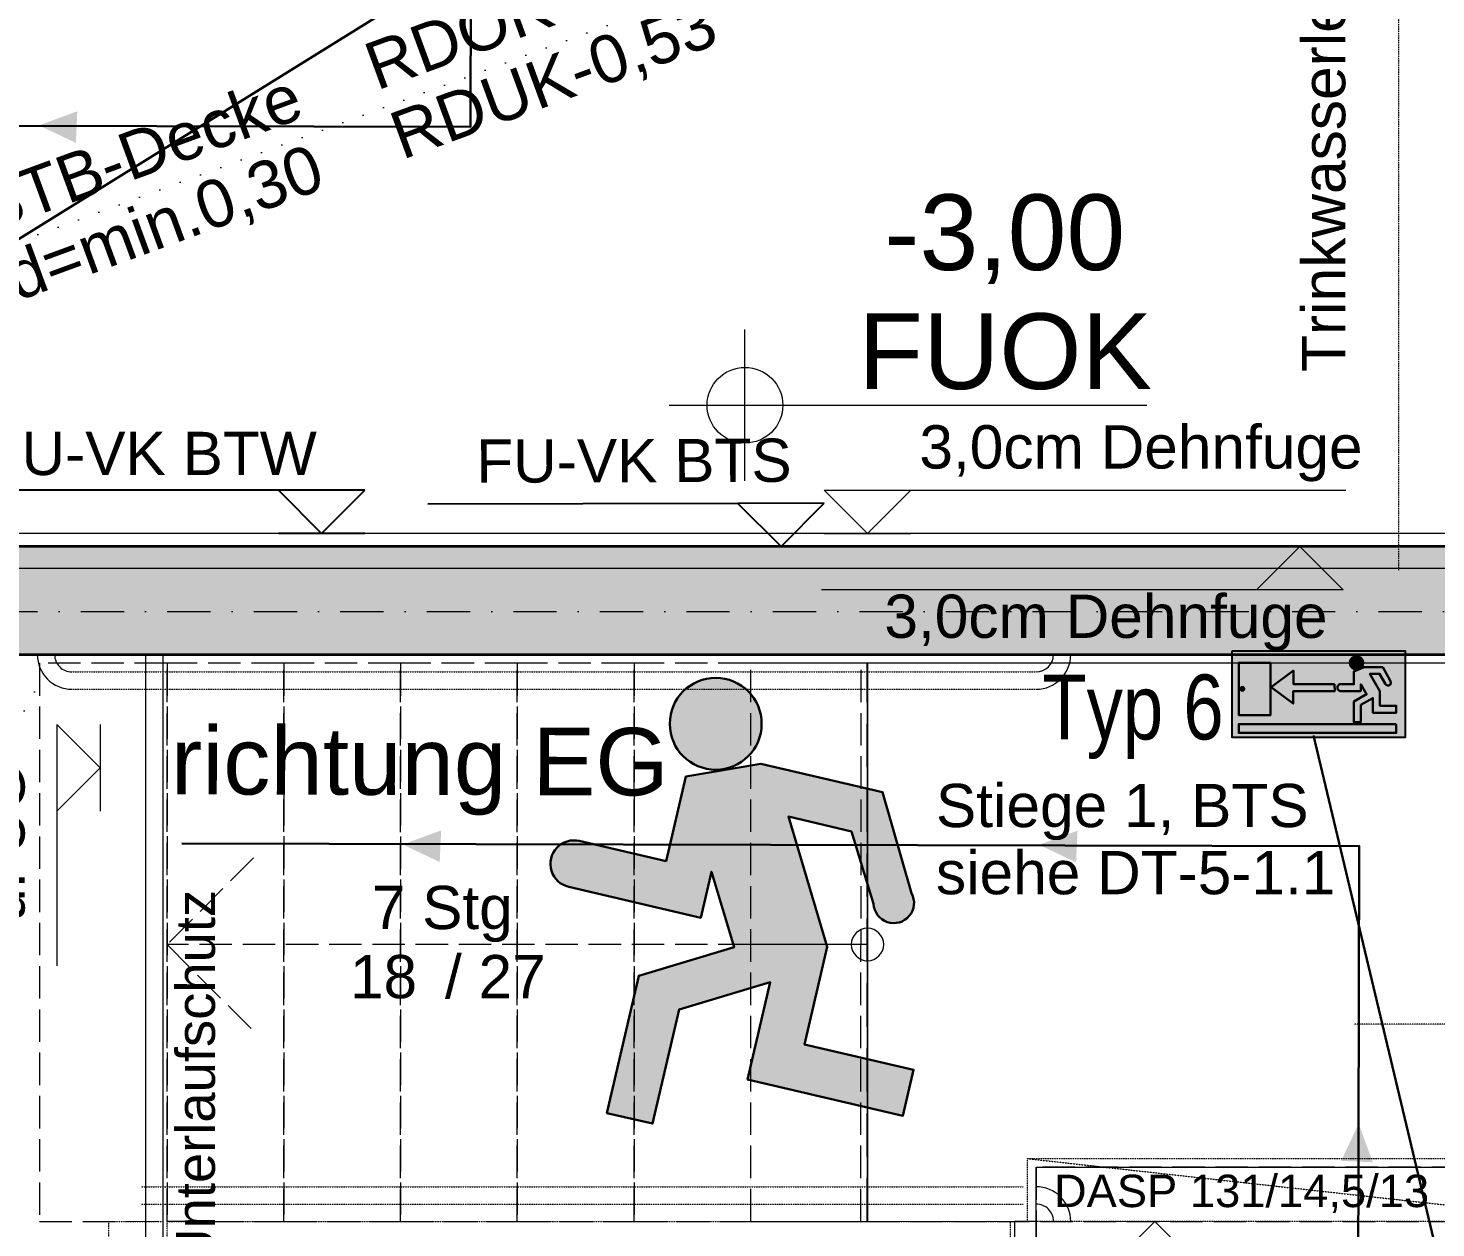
# Model space of a CAD drawing. Header units: millimetres. Extents: x 32522367 to 32638135, y 41424826 to 41540167.
# Drawn here: x 32553828 to 32557083, y 41455037 to 41457811 of the extents above; entities that cross this region are included whole.
import ezdxf
from ezdxf.enums import TextEntityAlignment as Align

# ---------------------------------------------------------------- set-up
doc = ezdxf.new("R2010")
doc.units = ezdxf.units.MM
for name, pattern in [('Achse', [0.2, 0.1, -0.05, 0, -0.05]), ('Punktlinie weit', [0.05, 0, -0.05]), ('Raster', [0.2, 0.1, -0.05, 0, -0.05]), ('Strichlinie eng', [0.1, 0.075, -0.025]), ('Strichlinie mittel', [0.15, 0.1, -0.05]), ('Untersicht', [0.1, 0.075, -0.025])]:
    doc.linetypes.add(name, pattern=pattern)
for name, color, linetype in [('000 Achsraster Haupt', 251, 'Continuous'), ('110 Wand Aussen', 251, 'Continuous'), ('120 Wand Innen tragend', 251, 'Continuous'), ('215 DVK darunter', 251, 'Continuous'), ('215 DVK darüber', 251, 'Continuous'), ('220 Bodenaufbau', 251, 'Continuous'), ('410 Treppe', 251, 'Continuous'), ('811 Raum 2.Erschließung_ Nebenräume_Allg.räume_Technik', 251, 'Continuous'), ('951 Polierplan Hoehenkote', 251, 'Continuous'), ('955 Polierplan Beschriftung', 251, 'Continuous'), ('dp_GE_SIBEL', 80, 'Continuous')]:
    doc.layers.add(name, color=color, linetype=linetype)
for name, color, linetype, lineweight in [('000 Achsraster Haupt_Stift_Nr__1', 251, 'Continuous', 13), ('110 Wand Aussen_Stift_Nr__24', 251, 'Continuous', 13), ('110 Wand Aussen_Stift_Nr__29', 251, 'Continuous', 13), ('110 Wand Aussen_Stift_Nr__7', 251, 'Continuous', 25), ('110 Wand Aussen_Stift_Nr__8', 251, 'Continuous', 35), ('120 Wand Innen tragend_Stift_Nr__24', 251, 'Continuous', 13), ('120 Wand Innen tragend_Stift_Nr__4', 251, 'Continuous', 35), ('215 DVK darunter_Stift_Nr__16', 251, 'Continuous', 25), ('215 DVK darüber_Stift_Nr__16', 251, 'Continuous', 25), ('215 DVK darüber_Stift_Nr__17', 251, 'Continuous', 18), ('215 DVK darüber_Stift_Nr__65', 251, 'Continuous', 13), ('220 Bodenaufbau_Stift_Nr__6', 251, 'Continuous', 13), ('260 Fundament_Stift_Nr__1', 251, 'Continuous', 13), ('410 Treppe_Stift_Nr__1', 251, 'Continuous', 13), ('410 Treppe_Stift_Nr__6', 251, 'Continuous', 13), ('410 Treppe_Stift_Nr__95', 251, 'Continuous', 13), ('710 Kanal_Stift_Nr__67', 251, 'Continuous', 25), ('851 Marker Schnittführung Neben_Stift_Nr__2', 251, 'Continuous', 18), ('951 Polierplan Hoehenkote_Stift_Nr__1', 251, 'Continuous', 13), ('951 Polierplan Hoehenkote_Stift_Nr__109', 251, 'Continuous', 13), ('955 Polierplan Beschriftung_Stift_Nr__1', 251, 'Continuous', 13), ('955 Polierplan Beschriftung_Stift_Nr__17', 251, 'Continuous', 18), ('958 Detail Beschriftung_Stift_Nr__154', 251, 'Continuous', 13), ('dp_GE_ST_Attribut_Attribut1', 250, 'Continuous', 5)]:
    doc.layers.add(name, color=color, linetype=linetype, lineweight=lineweight)
doc.layers.add('E2_LEHR_MENSCH_NATIVE', color=112, linetype='Continuous', lineweight=35, true_color=0x20dd55)
doc.layers.add('E2_LEHR_WEG_B_INTERPRETATION', color=112, linetype='Continuous', lineweight=80, true_color=0x20dd55)
doc.layers.add('E_NACHRTECH', color=3, linetype='Continuous', true_color=0x00fa00)
doc.styles.add('DPG_TXT', font='arial.ttf', dxfattribs={"width": 0.8})
doc.styles.add('ERSTELLTER_STIL_1', font='arial.ttf')
doc.styles.get("Standard").update_dxf_attribs({"font": 'arial.ttf'})

# ---------------------------------------------------------------- blocks, each defined once
blk = doc.blocks.new('9809550')
at = {"color": 18, "lineweight": 30, "true_color": 0x000000}
for points in [[(423921.7, 99168.8), (423956.8, 99168.8), (423956.8, 99202.9), (423984.5, 99214.5), (424033.7, 99214.5), (424053.8, 99178.3)], [(424040.2, 99170.9), (424025.2, 99196.7), (423999.7, 99196.8), (424026.2, 99150.3), (424026.2, 99110.9), (424070.2, 99110.9), (424070.2, 99092.3), (424007.5, 99092.3), (424007.5, 99131.7), (423975, 99113.1), (423975, 99067), (423956.5, 99067), (423956.5, 99122.4), (423990.5, 99141.9), (423975.1, 99168.8), (423975.1, 99150.2), (423921.7, 99150.3)]]:
    blk.add_lwpolyline(points, dxfattribs=at)
blk.add_circle((423963.6, 99225.9), 18.1, dxfattribs=at)
for centre, radius, start, end in [((424047.8, 99173.1), 7.96, 195.7299, 41.4005), ((423921.7, 99159.5), 9.27, 89.9849, 270.0151)]:
    blk.add_arc(centre, radius, start, end, dxfattribs=at)
blk = doc.blocks.new('RIVO_ARR_left')
at = {"true_color": 0x56c81e}
h = blk.add_hatch(color=72, dxfattribs=at)
h.dxf.hatch_style = 1
h.paths.add_polyline_path([(2487.16, 1644.96), (2487.16, 1636.12), (2504.83, 1636.12), (2504.83, 1644.96)])
h.paths.add_polyline_path([(2497.62, 1641.55), (2497.63, 1640.85), (2493.39, 1640.85), (2493.39, 1639.56), (2491.13, 1641.24), (2493.4, 1642.94), (2493.4, 1641.55)], flags=16)
h.paths.add_polyline_path([(2498.26, 1641.55), (2499.6, 1641.55), (2499.6, 1642.85), (2500.12, 1643.09, -0.535619), (2499.17, 1643.72, -1), (2500.55, 1643.72, -0.302406), (2500.12, 1643.09), (2500.66, 1643.29), (2502.53, 1643.29), (2503.29, 1641.91, -1.25347), (2502.78, 1641.63), (2502.2, 1642.61), (2501.24, 1642.61), (2502.24, 1640.84), (2502.24, 1639.34), (2503.92, 1639.34), (2503.92, 1638.63), (2501.53, 1638.63), (2501.53, 1640.13), (2500.29, 1639.43), (2500.29, 1637.67), (2499.59, 1637.67), (2499.59, 1639.78), (2500.88, 1640.52), (2500.3, 1641.55), (2500.3, 1640.84), (2498.26, 1640.84, -1)], flags=16)
h.paths.add_polyline_path([(2491.07, 1638.39), (2487.82, 1638.39), (2487.82, 1643.74), (2491.07, 1643.74)], flags=16)
h.paths.add_polyline_path([(2503.92, 1637.48), (2503.92, 1636.57), (2487.82, 1636.57), (2487.82, 1637.48)], flags=16)
h.paths.add_polyline_path([(2488.38, 1641.07, -1), (2488, 1641.07, -1)], flags=0)
at = {"true_color": 0xffffff}
h = blk.add_hatch(color=7, dxfattribs=at)
h.dxf.hatch_style = 1
h.paths.add_polyline_path([(2487.82, 1638.39), (2491.07, 1638.39), (2491.07, 1643.74), (2487.82, 1643.74)])
h.paths.add_polyline_path([(2488.38, 1641.07, -1), (2488, 1641.07, -1)], flags=16)
h = blk.add_hatch(color=7, dxfattribs=at)
h.dxf.hatch_style = 1
h.paths.add_polyline_path([(2500.55, 1643.72, 1), (2499.17, 1643.72, 1)])
h = blk.add_hatch(color=7, dxfattribs=at)
h.dxf.hatch_style = 1
h.paths.add_polyline_path([(2493.39, 1639.56), (2493.39, 1640.85), (2497.63, 1640.85), (2497.62, 1641.55), (2493.4, 1641.55), (2493.4, 1642.94), (2491.13, 1641.24)])
h = blk.add_hatch(color=7, dxfattribs=at)
h.dxf.hatch_style = 1
h.paths.add_polyline_path([(2500.88, 1640.52), (2499.59, 1639.78), (2499.59, 1637.67), (2500.29, 1637.67), (2500.29, 1639.43), (2501.53, 1640.13), (2501.53, 1638.63), (2503.92, 1638.63), (2503.92, 1639.34), (2502.24, 1639.34), (2502.24, 1640.84), (2501.24, 1642.61), (2502.2, 1642.61), (2502.78, 1641.63, 1.25347), (2503.29, 1641.91), (2502.53, 1643.29), (2500.66, 1643.29), (2499.6, 1642.85), (2499.6, 1641.55), (2498.26, 1641.55, 1), (2498.26, 1640.84), (2500.3, 1640.84), (2500.3, 1641.55)])
h = blk.add_hatch(color=7, dxfattribs=at)
h.dxf.hatch_style = 1
h.paths.add_polyline_path([(2488.38, 1641.07, 1), (2488, 1641.07, 1)])
h = blk.add_hatch(color=7, dxfattribs=at)
h.dxf.hatch_style = 1
h.paths.add_polyline_path([(2487.82, 1637.48), (2487.82, 1636.57), (2503.92, 1636.57), (2503.92, 1637.48)])
blk.add_lwpolyline([(2487.16, 1644.96), (2504.83, 1644.96), (2504.83, 1636.12), (2487.16, 1636.12)], close=True)
at = {"color": 18, "lineweight": 30, "true_color": 0x000000}
for points in [[(2491.07, 1643.74), (2487.82, 1643.74), (2487.82, 1638.39), (2491.07, 1638.39)], [(2503.92, 1637.48), (2487.82, 1637.48), (2487.82, 1636.57), (2503.92, 1636.57)]]:
    blk.add_lwpolyline(points, close=True, dxfattribs=at)
blk.add_lwpolyline([(2497.62, 1641.55), (2493.4, 1641.55), (2493.4, 1642.94), (2491.13, 1641.24), (2493.39, 1639.56), (2493.39, 1640.85), (2497.63, 1640.85), (2497.62, 1641.55)], dxfattribs=at)
blk.add_circle((2488.19, 1641.07), 0.19, dxfattribs=at)
at = {"xscale": 0.0381026673526157, "yscale": 0.0381026673526157, "zscale": 0.0381026673526157}
blk.add_blockref('9809550', (-13654.29, -2137.05), dxfattribs=at)
blk = doc.blocks.new('Decke_21', base_point=(10.9152, 14.461))
at = {"layer": '220 Bodenaufbau_Stift_Nr__6', "color": 7, "linetype": 'Continuous', "lineweight": 13, "flags": 128}
blk.add_lwpolyline([(10.9152, 14.461), (10.3378, 12.494), (15.3272, 11.0293), (15.9046, 12.9963)], close=True, dxfattribs=at)
blk = doc.blocks.new('Decke_51', base_point=(10.2673, 12.2542))
at = {"layer": '220 Bodenaufbau_Stift_Nr__6', "color": 7, "linetype": 'Continuous', "lineweight": 13, "flags": 128}
blk.add_lwpolyline([(10.2673, 12.2542), (15.2568, 10.7895), (14.1639, 7.0666), (10.9783, 8.0017), (10.9276, 7.829), (10.8178, 7.4548), (10.9905, 7.4041), (10.644, 6.2239), (10.4713, 6.2746), (10.3192, 5.7565), (8.5154, 6.286)], close=True, dxfattribs=at)
blk = doc.blocks.new('Treppe_3')
at = {"layer": '410 Treppe_Stift_Nr__1', "color": 7, "linetype": 'Untersicht', "lineweight": 13}
for p, q in [((14.1291, 9.38), (13.8809, 9.2445)), ((14.0531, 9.121), (14.1291, 9.38)), ((14.2647, 9.1318), (14.1291, 9.38))]:
    blk.add_line(p, q, dxfattribs=at)
at = {"layer": '410 Treppe_Stift_Nr__1', "color": 7, "linetype": 'Strichlinie eng', "lineweight": 13}
for p, q in [((13.4534, 9.297), (13.3013, 8.7789)), ((13.3816, 9.0523), (14.6193, 8.689)), ((14.5391, 8.4155), (14.6912, 8.9336)), ((13.3013, 8.7789), (13.2365, 8.5582)), ((13.2365, 8.5582), (14.4743, 8.1948)), ((14.4743, 8.1948), (14.5391, 8.4155))]:
    blk.add_line(p, q, dxfattribs=at)
at = {"layer": '410 Treppe_Stift_Nr__1', "color": 7, "linetype": 'Continuous', "lineweight": 13}
blk.add_line((13.977, 8.8619), (14.0531, 9.121), dxfattribs=at)
at = {"layer": '410 Treppe_Stift_Nr__1', "color": 7, "linetype": 'Strichlinie eng', "lineweight": 13, "flags": 128}
blk.add_lwpolyline([(14.013, 8.8513, 1), (13.9411, 8.8725, 1)], format="xyb", close=True, dxfattribs=at)
at = {"layer": '410 Treppe_Stift_Nr__6', "color": 7, "linetype": 'Untersicht', "lineweight": 13}
for p, q in [((13.6661, 10.0214), (13.5294, 9.5561)), ((14.9038, 9.6581), (13.6661, 10.0214)), ((14.7672, 9.1927), (14.9038, 9.6581)), ((13.5294, 9.5561), (13.4534, 9.297)), ((14.7672, 9.1927), (13.5294, 9.5561)), ((13.5294, 9.5561), (14.7672, 9.1927)), ((14.6912, 8.9336), (14.7672, 9.1927))]:
    blk.add_line(p, q, dxfattribs=at)
at = {"layer": '410 Treppe_Stift_Nr__6', "color": 7, "linetype": 'Continuous', "lineweight": 13}
for p, q in [((13.4534, 9.297), (13.3773, 9.0379)), ((13.3773, 9.0379), (13.2365, 8.5582)), ((14.6151, 8.6746), (13.3773, 9.0379)), ((13.3773, 9.0379), (14.6151, 8.6746)), ((14.6151, 8.6746), (14.6912, 8.9336)), ((14.4743, 8.1948), (14.6151, 8.6746)), ((13.2365, 8.5582), (14.4743, 8.1948))]:
    blk.add_line(p, q, dxfattribs=at)
at = {"layer": '410 Treppe_Stift_Nr__6', "color": 7, "linetype": 'Strichlinie eng', "lineweight": 13}
blk.add_line((13.4534, 9.297), (14.6912, 8.9336), dxfattribs=at)
at = {"layer": '410 Treppe_Stift_Nr__95', "color": 253, "linetype": 'Strichlinie mittel', "lineweight": 13, "true_color": 0x9f9f9f}
for p, q in [((14.6153, 8.6751), (13.3775, 9.0385)), ((14.5193, 8.3483), (13.2816, 8.7117))]:
    blk.add_line(p, q, dxfattribs=at)
at = {"layer": '410 Treppe_Stift_Nr__1', "color": 7, "lineweight": 13, "char_height": 0.1, "rotation": 73.6401, "style": 'ERSTELLTER_STIL_1'}
for s, insert, attachment_point in [('\\A1;{\\pqc;\\pt0,0.05;\\fArial|b0|i0|c0|p0;\\W1.000000;\\fArial|b0|i0|c0|p0;\\W1.000000;18\\fArial|b0|i0|c0|p0;\\W1.000000;\\A1{\\H.66x;\\S^  ;}\\fArial|b0|i0|c0|p0;\\W1.000000;\\fArial|b0|i0|c0|p0;\\W1.000000; / \\fArial|b0|i0|c0|p0;\\W1.000000;27\\fArial|b0|i0|c0|p0;\\W1.000000;\\A1{\\H.66x;\\S^  ;}\\fArial|b0|i0|c0|p0;\\W1.000000;\\fArial|b0|i0|c0|p0;\\W1.000000;\\fArial|b0|i0|c0|p0;\\W1.000000;\\fArial|b0|i0|c0|p0;\\W1.000000;\\A1{\\H.66x;\\S^  ;}\\fArial|b0|i0|c0|p0;\\W1.000000;}', (14.0662, 9.0794), 2), ('\\A1;{\\pqc;\\pt0,0.05;\\fArial|b0|i0|c0|p0;\\W1.000000;3 Stg\\fArial|b0|i0|c0|p0;\\W1.000000;\\fArial|b0|i0|c0|p0;\\W1.000000;\\A1{\\H.66x;\\S^  ;}\\fArial|b0|i0|c0|p0;\\W1.000000;\\fArial|b0|i0|c0|p0;\\W1.000000;\\fArial|b0|i0|c0|p0;\\W1.000000;\\fArial|b0|i0|c0|p0;\\W1.000000;\\A1{\\H.66x;\\S^  ;}\\fArial|b0|i0|c0|p0;\\W1.000000;\\fArial|b0|i0|c0|p0;\\W1.000000;\\fArial|b0|i0|c0|p0;\\W1.000000;\\fArial|b0|i0|c0|p0;\\W1.000000;\\A1{\\H.66x;\\S^  ;}\\fArial|b0|i0|c0|p0;\\W1.000000;}', (14.0377, 9.0878), 8)]:
    blk.add_mtext(s, dxfattribs=dict(at, insert=insert, attachment_point=attachment_point))
blk = doc.blocks.new('Treppe_4')
at = {"layer": '410 Treppe_Stift_Nr__1', "color": 7, "linetype": 'Strichlinie eng', "lineweight": 13}
for p, q in [((13.62, 11.2491), (13.3609, 11.3252)), ((13.2422, 10.0156), (13.6056, 11.2533)), ((13.2422, 10.0156), (13.6056, 11.2533)), ((13.2422, 10.0156), (13.6056, 11.2533)), ((15.232, 10.7759), (13.62, 11.2491)), ((12.9976, 10.0874), (13.2566, 10.0113)), ((13.2566, 10.0113), (14.8686, 9.5381))]:
    blk.add_line(p, q, dxfattribs=at)
at = {"layer": '410 Treppe_Stift_Nr__1', "color": 7, "linetype": 'Untersicht', "lineweight": 13}
for p, q in [((12.1307, 11.2173), (11.8825, 11.0817)), ((13.1778, 10.7015), (11.8825, 11.0817)), ((11.8825, 11.0817), (12.0181, 10.8335))]:
    blk.add_line(p, q, dxfattribs=at)
at = {"layer": '410 Treppe_Stift_Nr__1', "color": 7, "linetype": 'Continuous', "lineweight": 13}
blk.add_line((13.4369, 10.6254), (13.1778, 10.7015), dxfattribs=at)
at = {"layer": '410 Treppe_Stift_Nr__1', "color": 7, "linetype": 'Continuous', "lineweight": 13, "flags": 128}
blk.add_lwpolyline([(13.4475, 10.6614, 1), (13.4263, 10.5895, 1)], format="xyb", close=True, dxfattribs=at)
at = {"layer": '410 Treppe_Stift_Nr__6', "color": 7, "linetype": 'Untersicht', "lineweight": 13}
for p, q in [((11.7825, 11.7885), (11.4192, 10.5507)), ((12.0656, 11.7054), (11.7825, 11.7885)), ((12.0656, 11.7054), (11.7022, 10.4677)), ((11.7022, 10.4677), (12.0656, 11.7054)), ((12.3247, 11.6294), (12.0656, 11.7054)), ((12.3247, 11.6294), (11.9613, 10.3916)), ((11.9613, 10.3916), (12.3247, 11.6294)), ((12.5837, 11.5533), (12.3247, 11.6294)), ((12.5837, 11.5533), (12.2204, 10.3155)), ((12.2204, 10.3155), (12.5837, 11.5533)), ((12.8428, 11.4773), (12.5837, 11.5533)), ((12.8428, 11.4773), (12.4794, 10.2395)), ((12.4794, 10.2395), (12.8428, 11.4773)), ((13.1019, 11.4012), (12.8428, 11.4773)), ((13.1019, 11.4012), (12.7385, 10.1634)), ((12.7385, 10.1634), (13.1019, 11.4012)), ((13.3609, 11.3252), (13.1019, 11.4012)), ((11.4192, 10.5507), (11.7022, 10.4677)), ((11.7022, 10.4677), (11.9613, 10.3916)), ((11.9613, 10.3916), (12.2204, 10.3155)), ((12.2204, 10.3155), (12.4794, 10.2395)), ((12.4794, 10.2395), (12.7385, 10.1634)), ((12.7385, 10.1634), (12.9976, 10.0874))]:
    blk.add_line(p, q, dxfattribs=at)
at = {"layer": '410 Treppe_Stift_Nr__6', "color": 7, "linetype": 'Strichlinie eng', "lineweight": 13}
blk.add_line((12.9976, 10.0874), (13.3609, 11.3252), dxfattribs=at)
at = {"layer": '410 Treppe_Stift_Nr__6', "color": 7, "linetype": 'Continuous', "lineweight": 13}
for p, q in [((13.62, 11.2491), (13.3609, 11.3252)), ((13.62, 11.2491), (13.2566, 10.0113)), ((13.2566, 10.0113), (13.62, 11.2491)), ((15.232, 10.7759), (13.62, 11.2491)), ((12.9976, 10.0874), (13.2566, 10.0113)), ((13.2566, 10.0113), (13.6309, 9.9015)), ((13.6309, 9.9015), (13.6661, 10.0214)), ((13.6661, 10.0214), (14.9038, 9.6581))]:
    blk.add_line(p, q, dxfattribs=at)
at = {"layer": '410 Treppe_Stift_Nr__95', "color": 253, "linetype": 'Strichlinie mittel', "lineweight": 13, "true_color": 0x9f9f9f}
blk.add_line((13.2561, 10.0115), (13.6195, 11.2493), dxfattribs=at)
at = {"layer": '410 Treppe_Stift_Nr__1', "color": 7, "lineweight": 13, "char_height": 0.1, "rotation": 343.6401, "style": 'ERSTELLTER_STIL_1'}
for s, insert, attachment_point in [('\\A1;{\\pqc;\\pt0,0.05;\\fArial|b0|i0|c0|p0;\\W1.000000;7 Stg\\fArial|b0|i0|c0|p0;\\W1.000000;\\fArial|b0|i0|c0|p0;\\W1.000000;\\A1{\\H.66x;\\S^  ;}\\fArial|b0|i0|c0|p0;\\W1.000000;\\fArial|b0|i0|c0|p0;\\W1.000000;\\fArial|b0|i0|c0|p0;\\W1.000000;\\fArial|b0|i0|c0|p0;\\W1.000000;\\A1{\\H.66x;\\S^  ;}\\fArial|b0|i0|c0|p0;\\W1.000000;\\fArial|b0|i0|c0|p0;\\W1.000000;\\fArial|b0|i0|c0|p0;\\W1.000000;\\fArial|b0|i0|c0|p0;\\W1.000000;\\A1{\\H.66x;\\S^  ;}\\fArial|b0|i0|c0|p0;\\W1.000000;}', (12.5317, 10.8968), 8), ('\\A1;{\\pqc;\\pt0,0.05;\\fArial|b0|i0|c0|p0;\\W1.000000;\\fArial|b0|i0|c0|p0;\\W1.000000;18\\fArial|b0|i0|c0|p0;\\W1.000000;\\A1{\\H.66x;\\S^  ;}\\fArial|b0|i0|c0|p0;\\W1.000000;\\fArial|b0|i0|c0|p0;\\W1.000000; / \\fArial|b0|i0|c0|p0;\\W1.000000;27\\fArial|b0|i0|c0|p0;\\W1.000000;\\A1{\\H.66x;\\S^  ;}\\fArial|b0|i0|c0|p0;\\W1.000000;\\fArial|b0|i0|c0|p0;\\W1.000000;\\fArial|b0|i0|c0|p0;\\W1.000000;\\fArial|b0|i0|c0|p0;\\W1.000000;\\A1{\\H.66x;\\S^  ;}\\fArial|b0|i0|c0|p0;\\W1.000000;}', (12.5233, 10.8683), 2)]:
    blk.add_mtext(s, dxfattribs=dict(at, insert=insert, attachment_point=attachment_point))
blk = doc.blocks.new('Wand_148', base_point=(15.9046, 12.9963))
at = {"layer": '110 Wand Aussen_Stift_Nr__24', "linetype": 'Continuous', "lineweight": 13}
blk.add_hatch(color=92, dxfattribs=at).paths.add_polyline_path([(15.9046, 12.9963), (15.3356, 11.0581), (15.6235, 10.9736), (16.1925, 12.9118)])
at = {"layer": '110 Wand Aussen_Stift_Nr__29', "linetype": 'Continuous', "lineweight": 13}
blk.add_hatch(color=6, dxfattribs=at).paths.add_polyline_path([(16.277, 13.1997), (15.6235, 10.9736), (15.7195, 10.9455), (16.3729, 13.1715)])
at = {"layer": '110 Wand Aussen_Stift_Nr__7', "color": 7, "linetype": 'Continuous', "lineweight": 25, "flags": 128}
for points in [[(15.7195, 10.9455), (16.3729, 13.1715)], [(15.7195, 10.9455), (15.6235, 10.9736)]]:
    blk.add_lwpolyline(points, dxfattribs=at)
at = {"layer": '110 Wand Aussen_Stift_Nr__8', "color": 7, "linetype": 'Continuous', "lineweight": 35}
for p, q in [((16.1925, 12.9118), (16.277, 13.1997)), ((15.7418, 11.3766), (16.1925, 12.9118)), ((15.6235, 10.9736), (15.6855, 11.1847))]:
    blk.add_line(p, q, dxfattribs=at)
at = {"layer": '110 Wand Aussen_Stift_Nr__8', "color": 7, "linetype": 'Continuous', "lineweight": 35, "flags": 128}
for points in [[(15.9046, 12.9963), (15.454, 11.4611)], [(15.3976, 11.2692), (15.3356, 11.0581)], [(15.6235, 10.9736), (15.3356, 11.0581)]]:
    blk.add_lwpolyline(points, dxfattribs=at)
blk = doc.blocks.new('Wand_221', base_point=(15.5446, 10.705))
at = {"layer": '120 Wand Innen tragend_Stift_Nr__24', "linetype": 'Continuous', "lineweight": 13}
blk.add_hatch(color=92, dxfattribs=at).paths.add_polyline_path([(11.5339, 11.8823), (15.5446, 10.705), (15.6151, 10.9448), (11.6043, 12.1222)])
at = {"layer": '120 Wand Innen tragend_Stift_Nr__4', "color": 7, "linetype": 'Continuous', "lineweight": 35, "flags": 128}
for points in [[(15.6151, 10.9448), (11.6043, 12.1222)], [(11.5339, 11.8823), (15.5446, 10.705)]]:
    blk.add_lwpolyline(points, dxfattribs=at)
blk = doc.blocks.new('Wand_324', base_point=(15.2568, 10.7895))
at = {"layer": '120 Wand Innen tragend_Stift_Nr__24', "linetype": 'Continuous', "lineweight": 13}
blk.add_hatch(color=92, dxfattribs=at).paths.add_polyline_path([(11.6043, 12.1222), (11.5339, 11.8823), (15.2568, 10.7895), (15.3272, 11.0293)])
at = {"layer": '120 Wand Innen tragend_Stift_Nr__4', "color": 7, "linetype": 'Continuous', "lineweight": 35, "flags": 128}
for points in [[(15.3272, 11.0293), (11.6043, 12.1222)], [(11.5339, 11.8823), (15.2568, 10.7895)]]:
    blk.add_lwpolyline(points, dxfattribs=at)
blk = doc.blocks.new('Höhenbemaßung_73', base_point=(13.5161, 11.9013))
at = {"layer": '951 Polierplan Hoehenkote_Stift_Nr__1', "color": 7, "linetype": 'Continuous', "lineweight": 13}
for p, q in [((13.4668, 11.7333), (13.5654, 12.0692)), ((13.3482, 11.9505), (14.4076, 11.6395))]:
    blk.add_line(p, q, dxfattribs=at)
blk.add_circle((13.5161, 11.9013), 0.0875, dxfattribs=at)
at = {"layer": '951 Polierplan Hoehenkote_Stift_Nr__109', "color": 7, "lineweight": 13, "char_height": 0.175, "attachment_point": 7, "rotation": 343.6401, "style": 'ERSTELLTER_STIL_1'}
for s, insert in [('\\A1;{\\pql;\\fArial|b0|i0|c0|p0;\\W1.000000;-3,00}', (13.9042, 12.0791)), ('\\A1;{\\pql;\\fArial|b0|i0|c0|p0;\\W1.000000;FUOK}', (13.7778, 11.8609))]:
    blk.add_mtext(s, dxfattribs=dict(at, insert=insert))
blk = doc.blocks.new('Höhenbemaßung_74', base_point=(12.4932, 11.8925))
at = {"layer": '215 DVK darüber_Stift_Nr__16', "color": 5, "linetype": 'Continuous', "lineweight": 25}
for p, q in [((12.4254, 12.0167), (11.7017, 12.2291)), ((12.6173, 11.9603), (12.4254, 12.0167)), ((12.4254, 12.0167), (12.4932, 11.8925)), ((12.4932, 11.8925), (12.6173, 11.9603)), ((12.5892, 11.8644), (12.3973, 11.9207))]:
    blk.add_line(p, q, dxfattribs=at)
at = {"layer": '215 DVK darüber_Stift_Nr__16', "color": 5, "lineweight": 25, "insert": (11.7829, 12.2403), "char_height": 0.1, "attachment_point": 7, "rotation": 343.6401, "style": 'ERSTELLTER_STIL_1'}
blk.add_mtext('\\A1;{\\pql;\\fArial|b0|i0|c0|p0;\\W1.000000;FU-VK BTW}', dxfattribs=at)
blk = doc.blocks.new('Höhenbemaßung_93', base_point=(14.6555, 11.2265))
at = {"layer": '215 DVK darüber_Stift_Nr__65', "color": 30, "linetype": 'Continuous', "lineweight": 13, "true_color": 0xff6d00}
for p, q in [((14.5314, 11.1587), (13.5658, 11.4421)), ((14.7515, 11.1983), (14.5596, 11.2546)), ((14.5314, 11.1587), (14.6555, 11.2265)), ((14.6555, 11.2265), (14.7233, 11.1023)), ((14.7233, 11.1023), (14.5314, 11.1587))]:
    blk.add_line(p, q, dxfattribs=at)
at = {"layer": '215 DVK darüber_Stift_Nr__65', "color": 30, "lineweight": 13, "true_color": 0xff6d00, "insert": (13.6655, 11.2655), "char_height": 0.1, "attachment_point": 7, "rotation": 343.6401, "style": 'ERSTELLTER_STIL_1'}
blk.add_mtext('\\A1;{\\pql;\\fArial|b0|i0|c0|p0;\\W1.000000;3,0cm Dehnfuge}', dxfattribs=at)
blk = doc.blocks.new('Höhenbemaßung_94', base_point=(13.7045, 11.537))
at = {"layer": '215 DVK darüber_Stift_Nr__65', "color": 30, "linetype": 'Continuous', "lineweight": 13, "true_color": 0xff6d00}
for p, q in [((13.7045, 11.537), (13.6367, 11.6611)), ((13.6367, 11.6611), (13.8286, 11.6048)), ((13.8286, 11.6048), (13.7045, 11.537)), ((13.8286, 11.6048), (14.7942, 11.3213)), ((13.6085, 11.5651), (13.8004, 11.5088))]:
    blk.add_line(p, q, dxfattribs=at)
at = {"layer": '215 DVK darüber_Stift_Nr__65', "color": 30, "lineweight": 13, "true_color": 0xff6d00, "insert": (13.8534, 11.6183), "char_height": 0.1, "attachment_point": 7, "rotation": 343.6397, "style": 'ERSTELLTER_STIL_1'}
blk.add_mtext('\\A1;{\\pql;\\fArial|b0|i0|c0|p0;\\W1.000000;3,0cm Dehnfuge}', dxfattribs=at)
blk = doc.blocks.new('Höhenbemaßung_161', base_point=(13.8945, 9.8241))
at = {"layer": '955 Polierplan Beschriftung_Stift_Nr__17', "color": 190, "linetype": 'Continuous', "lineweight": 18, "true_color": 0x9900ff}
for p, q in [((13.7985, 9.8523), (13.9904, 9.7959)), ((13.8945, 9.8241), (13.7704, 9.7563)), ((13.9623, 9.7), (13.8945, 9.8241)), ((13.7704, 9.7563), (13.9623, 9.7)), ((13.9623, 9.7), (14.584, 9.5174))]:
    blk.add_line(p, q, dxfattribs=at)
at = {"layer": '955 Polierplan Beschriftung_Stift_Nr__17', "color": 190, "lineweight": 18, "true_color": 0x9900ff, "insert": (13.6372, 9.6626), "char_height": 0.1, "attachment_point": 7, "rotation": 343.6351, "style": 'ERSTELLTER_STIL_1'}
blk.add_mtext('\\A1;{\\pql;\\fArial|b0|i0|c0|p0;\\W1.000000;VK Podest}', dxfattribs=at)
blk = doc.blocks.new('Höhenbemaßung_163', base_point=(11.8488, 11.5174))
at = {"layer": '215 DVK darüber_Stift_Nr__17', "color": 190, "linetype": 'Continuous', "lineweight": 18, "true_color": 0x9900ff}
for p, q in [((11.7811, 11.6415), (11.7247, 11.4496)), ((11.8488, 11.5174), (11.7811, 11.6415)), ((11.877, 11.6133), (11.8207, 11.4214)), ((11.7247, 11.4496), (11.8488, 11.5174)), ((11.7247, 11.4496), (11.6238, 11.1059))]:
    blk.add_line(p, q, dxfattribs=at)
at = {"layer": '215 DVK darüber_Stift_Nr__17', "color": 190, "lineweight": 18, "true_color": 0x9900ff, "char_height": 0.1, "attachment_point": 7, "rotation": 73.6351, "style": 'ERSTELLTER_STIL_1'}
for s, insert in [('\\A1;{\\pql;\\fArial|b0|i0|c0|p0;\\W1.000000;DVK }', (11.4533, 11.2815)), ('\\A1;{\\pql;\\fArial|b0|i0|c0|p0;\\W1.000000;ü. UG}', (11.5823, 11.2238))]:
    blk.add_mtext(s, dxfattribs=dict(at, insert=insert))
blk = doc.blocks.new('Höhenbemaßung_203', base_point=(14.6556, 11.2265))
at = {"layer": '215 DVK darüber_Stift_Nr__65', "color": 30, "linetype": 'Continuous', "lineweight": 13, "true_color": 0xff6d00}
for p, q in [((14.5314, 11.1587), (13.5658, 11.4422)), ((14.7515, 11.1983), (14.5596, 11.2547)), ((14.5314, 11.1587), (14.6556, 11.2265)), ((14.6556, 11.2265), (14.7233, 11.1024)), ((14.7233, 11.1024), (14.5314, 11.1587))]:
    blk.add_line(p, q, dxfattribs=at)
at = {"layer": '215 DVK darüber_Stift_Nr__65', "color": 30, "lineweight": 13, "true_color": 0xff6d00, "insert": (13.6655, 11.2655), "char_height": 0.1, "attachment_point": 7, "rotation": 343.6401, "style": 'ERSTELLTER_STIL_1'}
blk.add_mtext('\\A1;{\\pql;\\fArial|b0|i0|c0|p0;\\W1.000000;3,0cm Dehnfuge}', dxfattribs=at)
blk = doc.blocks.new('Höhenbemaßung_204', base_point=(13.7045, 11.537))
at = {"layer": '215 DVK darüber_Stift_Nr__65', "color": 30, "linetype": 'Continuous', "lineweight": 13, "true_color": 0xff6d00}
for p, q in [((13.7045, 11.537), (13.6367, 11.6611)), ((13.6367, 11.6611), (13.8286, 11.6048)), ((13.8286, 11.6048), (13.7045, 11.537)), ((13.8286, 11.6048), (14.7942, 11.3213)), ((13.6086, 11.5652), (13.8005, 11.5089))]:
    blk.add_line(p, q, dxfattribs=at)
at = {"layer": '215 DVK darüber_Stift_Nr__65', "color": 30, "lineweight": 13, "true_color": 0xff6d00, "insert": (13.8535, 11.6184), "char_height": 0.1, "attachment_point": 7, "rotation": 343.6397, "style": 'ERSTELLTER_STIL_1'}
blk.add_mtext('\\A1;{\\pql;\\fArial|b0|i0|c0|p0;\\W1.000000;3,0cm Dehnfuge}', dxfattribs=at)
blk = doc.blocks.new('Höhenbemaßung_205', base_point=(13.5041, 11.5645))
at = {"layer": '215 DVK darunter_Stift_Nr__16', "color": 5, "linetype": 'Continuous', "lineweight": 25}
for p, q in [((13.436, 11.6884), (12.7482, 11.8882)), ((13.6281, 11.6327), (13.436, 11.6884)), ((13.436, 11.6884), (13.5041, 11.5645)), ((13.5041, 11.5645), (13.6281, 11.6327)), ((13.6002, 11.5366), (13.4081, 11.5924))]:
    blk.add_line(p, q, dxfattribs=at)
at = {"layer": '215 DVK darunter_Stift_Nr__16', "color": 5, "lineweight": 25, "insert": (12.869, 11.903), "char_height": 0.1, "attachment_point": 7, "rotation": 343.8073, "style": 'ERSTELLTER_STIL_1'}
blk.add_mtext('\\A1;{\\pql;\\fArial|b0|i0|c0|p0;\\W1.000000;FU-VK BTS}', dxfattribs=at)
blk = doc.blocks.new('Etikett_152', base_point=(16.1484, 18.8681))
at = {"layer": '955 Polierplan Beschriftung_Stift_Nr__1', "color": 7, "linetype": 'Punktlinie weit', "lineweight": 13}
blk.add_line((10.0583, 12.6073), (15.9046, 12.9963), dxfattribs=at)
at = {"layer": '955 Polierplan Beschriftung_Stift_Nr__1', "color": 7, "lineweight": 13, "char_height": 0.11, "rotation": 3.8069, "line_spacing_factor": 0.929581, "style": 'ERSTELLTER_STIL_1'}
for s, insert, attachment_point in [('\\A1;{\\pql;\\fArial|b0|i0|c0|p0;\\W1.000000;\\fArial|b0|i0|c0|p0;\\W1.000000;\\fArial|b0|i0|c0|p0;\\W1.000000;RDOK im. Gef.\\fArial|b0|i0|c0|p0;\\W1.000000;\\A1{\\H.66x;\\S^  ;}\\fArial|b0|i0|c0|p0;\\W1.000000;\\fArial|b0|i0|c0|p0;\\W1.000000;\\P\\pql;\\fArial|b0|i0|c0|p0;\\W1.000000;RDUK\\fArial|b0|i0|c0|p0;\\W1.000000;\\fArial|b0|i0|c0|p0;\\W1.000000;-0,53\\fArial|b0|i0|c0|p0;\\W1.000000;\\A1{\\H.66x;\\S^  ;}\\fArial|b0|i0|c0|p0;\\W1.000000;\\fArial|b0|i0|c0|p0;\\W1.000000;}', (12.9067, 12.7925), 4), ('\\A1;{\\pqc;\\fArial|b0|i0|c0|p0;\\W1.000000;\\fArial|b0|i0|c0|p0;\\W1.000000;\\fArial|b0|i0|c0|p0;\\W1.000000;STB-Decke\\fArial|b0|i0|c0|p0;\\W1.000000;\\A1{\\H.66x;\\S^  ;}\\fArial|b0|i0|c0|p0;\\W1.000000;\\fArial|b0|i0|c0|p0;\\W1.000000;\\P\\pqc;\\fArial|b0|i0|c0|p0;\\W1.000000;d=min.\\fArial|b0|i0|c0|p0;\\W1.000000;\\fArial|b0|i0|c0|p0;\\W1.000000;0,30\\fArial|b0|i0|c0|p0;\\W1.000000;\\A1{\\H.66x;\\S^  ;}\\fArial|b0|i0|c0|p0;\\W1.000000;\\fArial|b0|i0|c0|p0;\\W1.000000;}', (12.3561, 12.7558), 5)]:
    blk.add_mtext(s, dxfattribs=dict(at, insert=insert, attachment_point=attachment_point))
blk = doc.blocks.new('Etikett_235', base_point=(0.2482, 0.1356))
at = {"layer": '955 Polierplan Beschriftung_Stift_Nr__1', "color": 7, "linetype": 'Punktlinie weit', "lineweight": 13}
blk.add_line((0.2482, 0.1356), (11.8217, 11.7978), dxfattribs=at)
blk = doc.blocks.new('Standard-Rastermarker_20')
at = {"layer": '000 Achsraster Haupt_Stift_Nr__1', "color": 7, "linetype": 'Raster', "lineweight": 13}
blk.add_line((1, 0), (91.4133, 0), dxfattribs=at)
at = {"layer": '000 Achsraster Haupt_Stift_Nr__1', "color": 7, "lineweight": 13, "style": 'ERSTELLTER_STIL_1'}
for tag, p in [('AC_MarkerText_1_0', (-0.25, 0.075)), ('AC_MarkerText_1_1', (92.6633, 0.075))]:
    blk.add_attdef(tag, text='', height=0.15, dxfattribs=at).set_placement(p, align=Align.TOP_CENTER)
blk = doc.blocks.new('98095500')
at = {"color": 18, "lineweight": 30, "true_color": 0x000000}
for points in [[(423921.73, 99168.82), (423956.82, 99168.82), (423956.82, 99202.95), (423984.52, 99214.53), (424033.69, 99214.53), (424053.79, 99178.33)], [(424040.17, 99170.92), (424025.2, 99196.66), (423999.74, 99196.78), (424026.18, 99150.32), (424026.18, 99110.9), (424070.22, 99110.9), (424070.22, 99092.32), (424007.48, 99092.32), (424007.48, 99131.68), (423974.96, 99113.11), (423974.96, 99066.99), (423956.52, 99066.99), (423956.52, 99122.44), (423990.54, 99141.87), (423975.12, 99168.79), (423975.12, 99150.21), (423921.73, 99150.28)]]:
    blk.add_lwpolyline(points, dxfattribs=at)
blk.add_circle((423963.6, 99225.86), 18.08, dxfattribs=at)
for centre, radius, start, end in [((424047.83, 99173.07), 7.96, 195.7299, 41.4005), ((423921.73, 99159.55), 9.27, 89.9849, 270.0151)]:
    blk.add_arc(centre, radius, start, end, dxfattribs=at)
blk = doc.blocks.new('750298750')
h = blk.add_hatch(color=3)
h.paths.add_polyline_path([(426943.63, 99576.9), (426968.12, 99576.79), (426982.52, 99552.02, 1.25347), (426995.63, 99559.16), (426976.28, 99593.98), (426928.98, 99593.98), (426902.34, 99582.83), (426902.34, 99550.01), (426868.58, 99550.01, 1), (426868.59, 99532.17), (426919.94, 99532.11), (426919.94, 99549.98), (426934.78, 99524.08), (426902.06, 99505.39), (426902.06, 99452.05), (426919.79, 99452.05), (426919.79, 99496.41), (426951.07, 99514.28), (426951.07, 99476.42), (427011.43, 99476.42), (427011.43, 99494.29), (426969.06, 99494.29), (426969.06, 99532.21)])
h.paths.add_polyline_path([(426891.47, 99604.88, 1), (426926.25, 99604.88, 1)])
at = {"xscale": 0.9619413167778113, "yscale": 0.9619413167778113, "zscale": 0.9619413167778113}
blk.add_blockref('98095500', (19080.76, 4155.42), dxfattribs=at)
blk = doc.blocks.new('E2_MOL_LEHRPERSON_ZENTRIERT')
blk.add_blockref('750298750', (-426935.55, -99537.16))

msp = doc.modelspace()

# ---------------------------------------------------------------- linework, layer by layer
at = {"layer": '260 Fundament_Stift_Nr__1', "color": 7, "linetype": 'Continuous', "lineweight": 13}
for q in [(32551868.771, 41456642.448), (32551968.771, 41456642.449)]:
    msp.add_line((32557868.771, 41456642.478), q, dxfattribs=at)
at = {"layer": '410 Treppe_Stift_Nr__1', "color": 7, "linetype": 'Continuous', "lineweight": 13}
for p, q in [((32554098.791, 41456362.459), (32554098.803, 41453962.459)), ((32554138.791, 41456362.459), (32554138.803, 41453952.844))]:
    msp.add_line(p, q, dxfattribs=at)
at = {"layer": '410 Treppe_Stift_Nr__1', "color": 7, "linetype": 'Strichlinie eng', "lineweight": 13}
for p, q in [((32553928.791, 41456322.454), (32556158.791, 41456322.465)), ((32553928.791, 41456282.454), (32556158.791, 41456282.465)), ((32554088.797, 41455132.459), (32556128.797, 41455132.469)), ((32554088.797, 41455092.459), (32556128.797, 41455092.469))]:
    msp.add_line(p, q, dxfattribs=at)
for points in [[(32556138.797, 41455197.469), (32557448.797, 41455197.476), (32557448.798, 41455052.476), (32556138.798, 41455052.469)], [(32554013.798, 41455052.458), (32554138.798, 41455052.459), (32554138.804, 41453792.459), (32554013.804, 41453792.458)], [(32556098.797, 41455052.469), (32556098.798, 41455002.469), (32554148.798, 41455002.459), (32554148.797, 41455052.459)]]:
    msp.add_lwpolyline(points, close=True, dxfattribs=at)
msp.add_lwpolyline([(32556138.797, 41455197.469), (32557448.798, 41455052.476)], dxfattribs=at)
at = {"layer": '410 Treppe_Stift_Nr__1', "color": 7, "linetype": 'Continuous', "lineweight": 13}
msp.add_lwpolyline([(32556108.798, 41455002.469), (32556158.798, 41455002.469), (32556158.798, 41455052.469), (32556108.798, 41455052.469)], close=True, dxfattribs=at)
for centre, radius, start, end in [((32553928.791, 41456362.454), 80, 180.00029, 270.00029), ((32553928.791, 41456362.454), 40, 180.00029, 270.00029), ((32556158.791, 41456362.465), 80, 270.00029, 0.00029), ((32556158.791, 41456362.465), 40, 270.00029, 0.00029), ((32556158.798, 41455052.469), 80, 0.00013, 90.00029), ((32556158.798, 41455052.469), 40, 359.999971, 90.00029)]:
    msp.add_arc(centre, radius, start, end, dxfattribs=at)
at = {"layer": '811 Raum 2.Erschließung_ Nebenräume_Allg.räume_Technik', "color": 51, "linetype": 'Continuous', "lineweight": 0, "true_color": 0xf5ffa6, "flags": 128}
for points in [[(32552268.725, 41468888.467), (32552268.787, 41456562.45), (32557468.788, 41456562.476), (32557468.779, 41458662.476), (32555748.777, 41458662.468), (32555748.701, 41473680.2), (32555748.69, 41475830.2), (32555748.643, 41485330.2), (32555748.632, 41487480.2), (32555748.606, 41492848.565), (32554248.605, 41492848.557), (32554248.615, 41490980.21), (32554248.625, 41489180.21), (32554248.653, 41483580.21), (32554248.663, 41481780.21), (32554248.691, 41476055.21), (32554248.702, 41473854.701), (32554248.726, 41468888.477)], [(32552268.791, 41456362.445), (32552268.822, 41450142.449), (32554148.823, 41450142.459), (32554148.811, 41452482.459), (32553908.81, 41452482.458), (32553908.804, 41453792.458), (32554448.804, 41453792.46), (32554448.81, 41452482.461), (32557468.811, 41452482.476), (32557468.791, 41456362.476), (32553698.791, 41456362.453)]]:
    msp.add_lwpolyline(points, close=True, dxfattribs=at)
at = {"layer": '851 Marker Schnittführung Neben_Stift_Nr__2', "color": 7, "linetype": 'Achse', "lineweight": 18}
for points in [[(32556497.038, 41458057.509), (32556997.038, 41458057.511), (32556997.045, 41456557.511)], [(32558393.646, 41456009.21), (32558393.911, 41455509.21), (32556893.911, 41455508.416)]]:
    msp.add_lwpolyline(points, dxfattribs=at)
at = {"layer": 'E2_LEHR_WEG_B_INTERPRETATION', "color": 112, "true_color": 0x20dd55}
for points in [[(32553852.371, 41457585.908), (32553941.299, 41457618.593), (32553937.968, 41457545.292)], [(32554693.833, 41455923.577), (32554782.761, 41455956.262), (32554779.43, 41455882.961)], [(32556165.667, 41455922.872), (32556254.595, 41455955.557), (32556251.264, 41455882.257)], [(32556904.789, 41455277.924), (32556937.474, 41455188.996), (32556864.174, 41455192.327)]]:
    msp.add_solid(points, dxfattribs=at)
at = {"layer": 'E_NACHRTECH', "color": 3, "lineweight": 30}
for points in [[(32554869.004, 41465495.598), (32554850.898, 41457582.581), (32553036.556, 41457586.732), (32553034.88, 41456854.404)], [(32553158.512, 41453197.784), (32556899.982, 41453189.223), (32556906.23, 41455919.8), (32554182.985, 41455926.031)]]:
    msp.add_lwpolyline(points, dxfattribs=at)
at = {"layer": 'E_NACHRTECH', "color": 4, "lineweight": 30}
for points in [[(32555342.052, 41458277.08), (32553016.985, 41456834.351)], [(32557201.224, 41454495.067), (32556800.072, 41456175.182)]]:
    msp.add_lwpolyline(points, dxfattribs=at)

# ---------------------------------------------------------------- block references
at = {"layer": '000 Achsraster Haupt', "color": 7, "linetype": 'Continuous', "lineweight": 18, "xscale": 999.9999999999995, "yscale": 999.9999999999995, "zscale": 999.9999999999995, "rotation": 0.0002901272618044}
msp.add_blockref('Standard-Rastermarker_20', (32539942.756, 41456462.383), dxfattribs=at)
at = {"layer": '110 Wand Aussen', "color": 7, "lineweight": 35, "xscale": 1000, "yscale": 1000, "zscale": 1000, "rotation": 16.36019999999994}
msp.add_blockref('Wand_148', (32557468.778, 41458662.477), dxfattribs=at)
at = {"layer": '120 Wand Innen tragend', "color": 7, "lineweight": 35, "xscale": 1000, "yscale": 1000, "zscale": 1000, "rotation": 16.36019999999994}
for name, p in [('Wand_221', (32557768.773, 41456362.477)), ('Wand_324', (32557468.791, 41456362.476))]:
    msp.add_blockref(name, p, dxfattribs=at)
at = {"layer": '215 DVK darunter', "color": 5, "lineweight": 25, "xscale": 1000, "yscale": 1000, "zscale": 1000, "rotation": 16.36019999999994}
msp.add_blockref('Höhenbemaßung_205', (32555568.79, 41456612.46), dxfattribs=at)
at = {"layer": '215 DVK darüber', "color": 30, "lineweight": 13, "true_color": 0xff6d00, "xscale": 1000, "yscale": 1000, "zscale": 1000, "rotation": 16.36019999999994}
for name, p in [('Höhenbemaßung_204', (32555768.79, 41456642.524)), ('Höhenbemaßung_94', (32555768.79, 41456642.468)), ('Höhenbemaßung_203', (32556768.79, 41456612.466)), ('Höhenbemaßung_93', (32556768.79, 41456612.409))]:
    msp.add_blockref(name, p, dxfattribs=at)
at = {"layer": '215 DVK darüber', "color": 5, "lineweight": 25, "xscale": 1000, "yscale": 1000, "zscale": 1000, "rotation": 16.36019999999994}
msp.add_blockref('Höhenbemaßung_74', (32554506.395, 41456642.461), dxfattribs=at)
at = {"layer": '215 DVK darüber', "color": 190, "lineweight": 18, "true_color": 0x9900ff, "xscale": 1000, "yscale": 1000, "zscale": 1000, "rotation": 16.36019999999994}
msp.add_blockref('Höhenbemaßung_163', (32553993.792, 41456100.991), dxfattribs=at)
at = {"layer": '220 Bodenaufbau', "color": 7, "linetype": 'Continuous', "lineweight": 13, "xscale": 1000, "yscale": 1000, "zscale": 1000, "rotation": 16.36019999999994}
for name, p in [('Decke_21', (32552268.778, 41458662.451)), ('Decke_51', (32552268.791, 41456362.45))]:
    msp.add_blockref(name, p, dxfattribs=at)
at = {"layer": '410 Treppe', "color": 7, "linetype": 'Continuous', "lineweight": 13, "xscale": 1000, "yscale": 1000, "zscale": 1000, "rotation": 16.36019999999994}
for name in ['Treppe_4', 'Treppe_3']:
    msp.add_blockref(name, (32545868.865, 41441712.417), dxfattribs=at)
at = {"layer": '951 Polierplan Hoehenkote', "color": 7, "lineweight": 13, "xscale": 1000, "yscale": 1000, "zscale": 1000, "rotation": 16.36019999999994}
msp.add_blockref('Höhenbemaßung_73', (32555485.4, 41456938.933), dxfattribs=at)
at = {"layer": '955 Polierplan Beschriftung', "color": 7, "linetype": 'Continuous', "lineweight": 13, "xscale": 1000, "yscale": 1000, "zscale": 1000, "rotation": 16.36019999999994}
for name, p in [('Etikett_152', (32556048.747, 41464365.147)), ('Etikett_235', (32546068.864, 41441912.418))]:
    msp.add_blockref(name, p, dxfattribs=at)
at = {"layer": '955 Polierplan Beschriftung', "color": 190, "lineweight": 18, "true_color": 0x9900ff, "xscale": 1000, "yscale": 1000, "zscale": 1000, "rotation": 16.36019999999994}
msp.add_blockref('Höhenbemaßung_161', (32556433.563, 41455052.471), dxfattribs=at)
at = {"layer": 'dp_GE_SIBEL'}
ref = msp.add_blockref('RIVO_ARR_left', (32500295.212, 41419124.34), dxfattribs=dict(at, xscale=22.64316256777142, yscale=22.64316256777142))
ref.add_attrib('ATTRIBUT1', 'Typ 6', dxfattribs={"layer": 'dp_GE_ST_Attribut_Attribut1', "height": 150, "style": 'DPG_TXT', "width": 0.8, "flags": 8}).set_placement((32556592.447, 41456241.368), align=Align.MIDDLE_RIGHT)
at = {"layer": 'E2_LEHR_MENSCH_NATIVE', "color": 112, "true_color": 0x20dd55, "xscale": 6.107755025382402, "yscale": 6.107755025382402, "rotation": 346.9323015140196}
msp.add_blockref('E2_MOL_LEHRPERSON_ZENTRIERT', (32555482.989, 41455762.898), dxfattribs=at)

# ---------------------------------------------------------------- texts
at = {"layer": '410 Treppe_Stift_Nr__1', "color": 7, "linetype": 'Continuous', "lineweight": 13, "style": 'ERSTELLTER_STIL_1'}
for s, insert, char_height, attachment_point, rotation in [('\\A1;{\\pql;\\fArial|b0|i0|c0|p0;\\W1.000000;Unterlaufschutz}', (32554260.876, 41454945.258), 90, 7, 90.000294), ('\\A1;{\\pqc;\\fArial|b0|i0|c0|p0;\\W1.000000;DASP 13\\fArial|b0|i0|c0|p0;\\W1.000000;1\\fArial|b0|i0|c0|p0;\\W1.000000;/14,5/13}', (32556633.887, 41455160.329), 75, 2, 0.000292)]:
    msp.add_mtext(s, dxfattribs=dict(at, insert=insert, char_height=char_height, attachment_point=attachment_point, rotation=rotation))
at = {"layer": '710 Kanal_Stift_Nr__67', "color": 102, "linetype": 'Continuous', "lineweight": 25, "true_color": 0x0aca24, "insert": (32556903.971, 41457598.2), "char_height": 100, "attachment_point": 8, "rotation": 90.000301, "style": 'ERSTELLTER_STIL_1'}
msp.add_mtext('\\A1;{\\pqc;\\fArial|b0|i0|c0|p0;\\W1.000000;Trinkwasserleitung}', dxfattribs=at)
at = {"layer": '958 Detail Beschriftung_Stift_Nr__154', "color": 142, "linetype": 'Continuous', "lineweight": 13, "true_color": 0x00adcd, "insert": (32555927.155, 41456063.785), "char_height": 100, "attachment_point": 1, "rotation": 0.000289, "line_spacing_factor": 0.930982, "style": 'ERSTELLTER_STIL_1'}
msp.add_mtext('\\A1;{\\pql;\\fArial|b0|i0|c0|p0;\\W1.000000;Stiege\\fArial|b0|i0|c0|p0;\\W1.000000; \\fArial|b0|i0|c0|p0;\\W1.000000;1, BTS  \\P\\pql;\\fArial|b0|i0|c0|p0;\\W1.000000;siehe DT-5-1.1}', dxfattribs=at)
at = {"layer": 'E_NACHRTECH', "color": 3, "lineweight": 30}
msp.add_text('richtung EG', height=156.09202, rotation=359.868898, dxfattribs=at).set_placement((32554157.517, 41456039.513))

doc.saveas('drawing.dxf')
